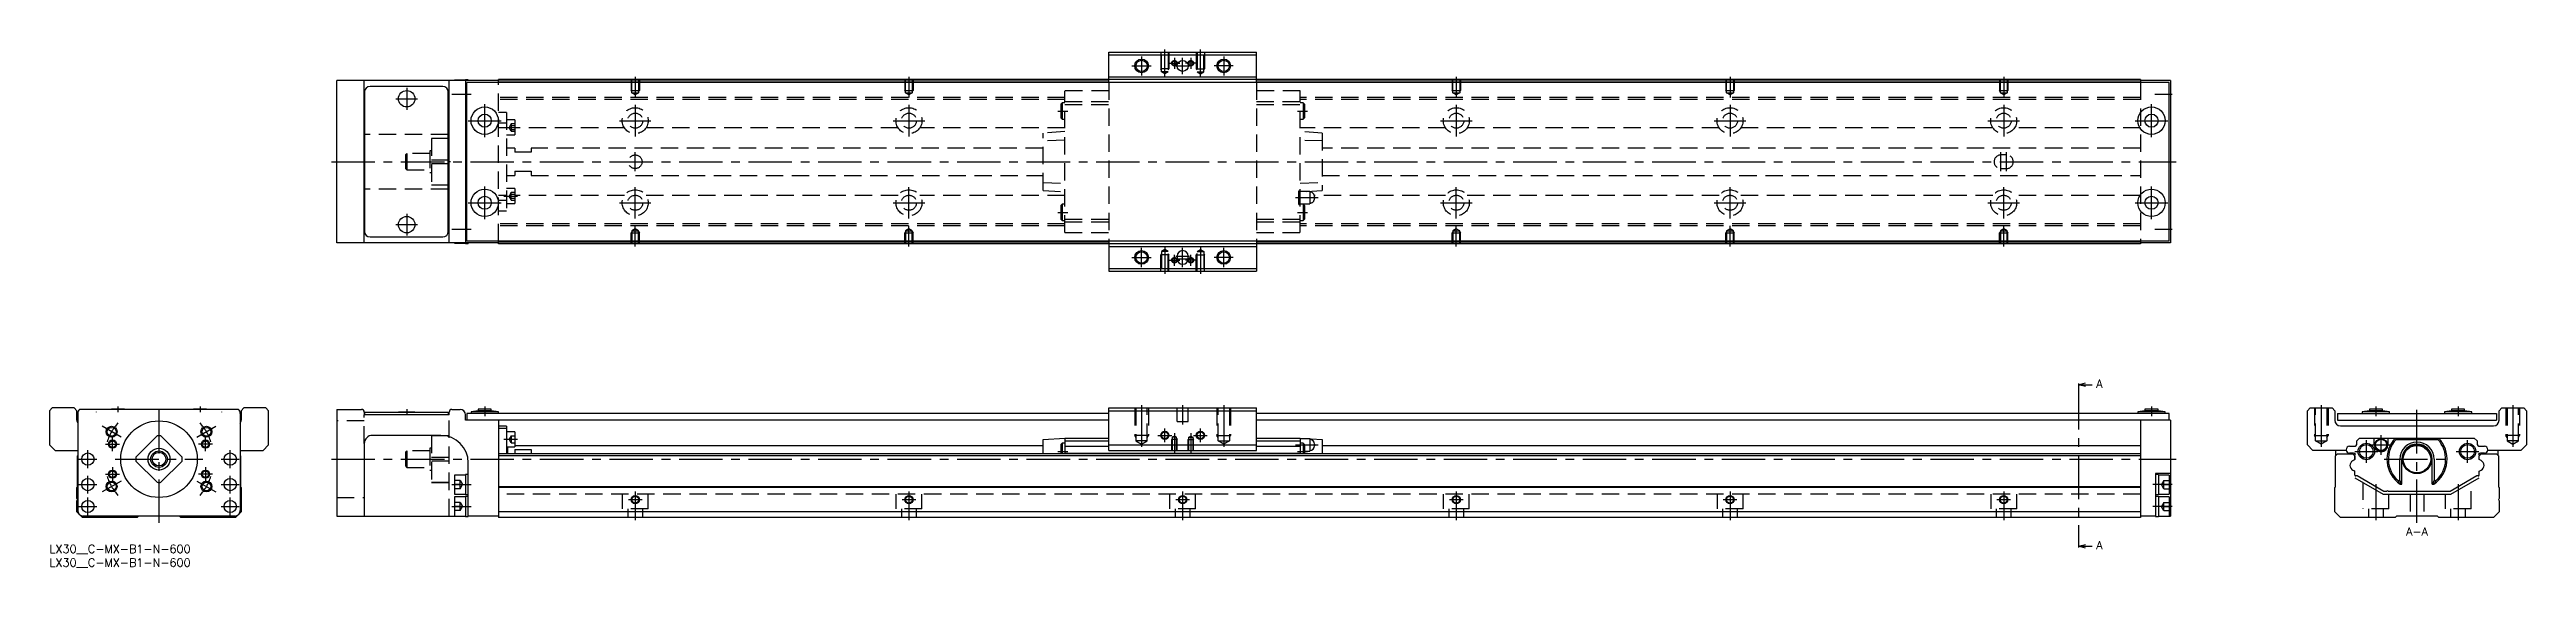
# Model space of a CAD drawing. Extents: x 0 to 905, y -8 to 181.
import ezdxf

# ---------------------------------------------------------------- set-up
doc = ezdxf.new("R2010")
doc.units = 0
doc.header["$LTSCALE"] = 0.5
doc.linetypes.add('CENTER', pattern=[50.8, 31.75, -6.35, 6.35, -6.35])
doc.linetypes.add('DASHED', pattern=[19.05, 12.7, -6.35])
for name, color, linetype in [('MSM_CENTER', 1, 'CENTER'), ('MSM_CONTINUOUS', 7, 'CONTINUOUS'), ('MSM_DASHED', 4, 'DASHED'), ('MSM_NARROW', 5, 'CONTINUOUS'), ('MSM_PART_NUMBER', 7, 'CONTINUOUS')]:
    doc.layers.add(name, color=color, linetype=linetype)
doc.styles.get("Standard").update_dxf_attribs({"font": 'txt.shx', "height": 3, "bigfont": 'bigfont.shx'})

# ---------------------------------------------------------------- blocks, each defined once
blk = doc.blocks.new('*U3')
at = {"layer": 'MSM_PART_NUMBER'}
blk.add_text('LX30__C-MX-B1-N-600', height=3, dxfattribs=at).set_placement((0, -3))
blk = doc.blocks.new('*U4')
at = {"layer": 'MSM_PART_NUMBER'}
blk.add_text('LX30__C-MX-B1-N-600', height=3, dxfattribs=at).set_placement((0, -8))

msp = doc.modelspace()

# ---------------------------------------------------------------- linework, layer by layer
at = {"layer": 'MSM_CENTER'}
for p, q in [((395.5, 175), (402.5, 175)), ((399, 178.5), (399, 171.5)), ((407.5, 171.09), (407.5, 181)), ((409, 176), (413, 176)), ((411, 178), (411, 174)), ((411.5, 175), (416.5, 175)), ((414, 172), (414, 178)), ((419, 176), (415, 176)), ((417, 178), (417, 174)), ((420.5, 171.09), (420.5, 181)), ((432.5, 175), (425.5, 175)), ((429, 178.5), (429, 171.5)), ((126.5, 163), (134.5, 163)), ((130.5, 167), (130.5, 159)), ((147, 164.7), (154, 164.7)), ((214, 171), (214, 163.49)), ((314, 171), (314, 163.49)), ((514, 171), (514, 163.49)), ((614, 171), (614, 163.49)), ((714, 171), (714, 163.49)), ((769.25, 164.7), (775.5, 164.7)), ((153, 155), (165, 155)), ((159, 149), (159, 161)), ((208.25, 155), (219.75, 155)), ((214, 160.75), (214, 149.25)), ((308.25, 155), (319.75, 155)), ((314, 160.75), (314, 149.25)), ((368.43, 158.5), (372.07, 158.5)), ((455.92, 158.5), (459.57, 158.5)), ((508.25, 155), (519.75, 155)), ((514, 160.75), (514, 149.25)), ((608.25, 155), (619.75, 155)), ((614, 160.75), (614, 149.25)), ((708.25, 155), (719.75, 155)), ((714, 160.75), (714, 149.25)), ((762, 155), (774, 155)), ((768, 149), (768, 161)), ((166, 152.55), (171, 152.55)), ((103, 140), (777, 140)), ((214, 136.5), (214, 143.5)), ((713, 136.5), (713, 143.5)), ((715, 136.5), (715, 143.5)), ((159, 119), (159, 131)), ((166, 127.44), (171, 127.44)), ((214, 119.25), (214, 130.75)), ((314, 119.25), (314, 130.75)), ((455.21, 126.9), (463.48, 126.9)), ((514, 119.25), (514, 130.75)), ((614, 119.25), (614, 130.75)), ((714, 119.25), (714, 130.75)), ((768, 119), (768, 131)), ((130.5, 121), (130.5, 113)), ((153, 125), (165, 125)), ((208.25, 125), (219.75, 125)), ((308.25, 125), (319.75, 125)), ((368.43, 121.5), (372.07, 121.5)), ((455.92, 121.5), (459.57, 121.5)), ((508.25, 125), (519.75, 125)), ((608.25, 125), (619.75, 125)), ((708.25, 125), (719.75, 125)), ((762, 125), (774, 125)), ((126.5, 117), (134.5, 117)), ((147, 115.3), (154, 115.3)), ((214, 109), (214, 116.51)), ((314, 109), (314, 116.51)), ((407.5, 108.91), (407.5, 99)), ((420.5, 108.91), (420.5, 99)), ((514, 109), (514, 116.51)), ((614, 109), (614, 116.51)), ((714, 109), (714, 116.51)), ((769.25, 115.3), (775.5, 115.3)), ((395.5, 105), (402.5, 105)), ((399, 101.5), (399, 108.5)), ((409, 104), (413, 104)), ((411, 102), (411, 106)), ((411.5, 105.5), (416.5, 105.5)), ((411.5, 104.5), (416.5, 104.5)), ((414, 101.5), (414, 108.5)), ((419, 104), (415, 104)), ((417, 102), (417, 106)), ((432.5, 105), (425.5, 105)), ((429, 101.5), (429, 108.5)), ((741.37, 58), (741.37, 0)), ((17, 48.6), (17, 48.49)), ((25, 50.6), (25, 48.5)), ((40, 8), (40, 51.5)), ((55, 50.6), (55, 48.5)), ((63, 48.49), (63, 48.6)), ((130.5, 49.6), (130.5, 47.49)), ((159, 50.6), (159, 47)), ((399, 51), (399, 35.81)), ((414, 51), (414, 44)), ((429, 51), (429, 35.81)), ((768, 50.6), (768, 47)), ((830, 51), (830, 35.81)), ((850, 50.6), (850, 47)), ((865, 8), (865, 51.5)), ((880, 50.6), (880, 47)), ((900, 51), (900, 35.81)), ((26.14, 39.3), (19.22, 43.3)), ((20.42, 36.8), (25.57, 36.8)), ((23, 34.22), (23, 39.38)), ((53.86, 39.3), (60.78, 43.3)), ((59.57, 36.8), (54.42, 36.8)), ((57, 34.22), (57, 39.38)), ((166, 38.55), (171, 38.55)), ((405, 40), (410, 40)), ((407.5, 37.5), (407.5, 42.5)), ((411, 40.76), (411, 33.5)), ((417, 40.76), (417, 33.5)), ((418, 40), (423, 40)), ((420.5, 37.5), (420.5, 42.5)), ((455.21, 36.5), (463.48, 36.5)), ((846.5, 29.95), (846.5, 38.25)), ((848.27, 36.5), (855.52, 36.5)), ((851.9, 32.87), (851.9, 40.12)), ((883.5, 29.95), (883.5, 38.25)), ((10.75, 31.3), (17.25, 31.3)), ((14, 28.05), (14, 34.55)), ((23, 28.38), (23, 23.23)), ((24, 31.3), (56, 31.3)), ((57, 28.38), (57, 23.23)), ((62.75, 31.3), (69.25, 31.3)), ((66, 28.05), (66, 34.55)), ((103, 31.3), (777, 31.3)), ((368.43, 34.1), (372.07, 34.1)), ((455.92, 34.1), (459.57, 34.1)), ((842.35, 34.1), (850.65, 34.1)), ((853, 31.3), (877, 31.3)), ((879.35, 34.1), (887.65, 34.1)), ((10.75, 22), (17.25, 22)), ((14, 18.75), (14, 25.25)), ((26.14, 23.3), (19.22, 19.3)), ((20.42, 25.8), (25.57, 25.8)), ((53.86, 23.3), (60.78, 19.3)), ((59.57, 25.8), (54.42, 25.8)), ((62.75, 22), (69.25, 22)), ((66, 18.75), (66, 25.25)), ((147, 22), (154, 22)), ((214, 19.5), (214, 9)), ((314, 19.5), (314, 9)), ((414, 19.5), (414, 9)), ((514, 19.5), (514, 9)), ((614, 19.5), (614, 9)), ((714, 19.5), (714, 9)), ((775.5, 22), (768.5, 22)), ((850, 22.18), (850, 9)), ((880, 22.18), (880, 9)), ((10.75, 14), (17.25, 14)), ((14, 10.75), (14, 17.25)), ((62.75, 14), (69.25, 14)), ((66, 10.75), (66, 17.25)), ((147, 14), (154, 14)), ((211.5, 16.5), (216.5, 16.5)), ((311.5, 16.5), (316.5, 16.5)), ((411.5, 16.5), (416.5, 16.5)), ((511.5, 16.5), (516.5, 16.5)), ((611.5, 16.5), (616.5, 16.5)), ((711.5, 16.5), (716.5, 16.5)), ((775.5, 14), (768.5, 14))]:
    msp.add_line(p, q, dxfattribs=at)
for start, end in [(138.53845, 161.46155), (18.53845, 41.46155), (198.53845, 221.46155), (318.53845, 341.46155)]:
    msp.add_arc((40, 31.3), 20, start, end, dxfattribs=at)
at = {"layer": 'MSM_CONTINUOUS'}
for p, q in [((387, 169), (387, 180)), ((387, 180), (441, 180)), ((387, 179), (441, 179)), ((441, 169), (441, 180)), ((105, 110.3), (105, 169.7)), ((164, 169.7), (105, 169.7)), ((115, 110.3), (115, 169.7)), ((115.1, 165.5), (115.1, 114.5)), ((143.7, 167.5), (117.1, 167.5)), ((145.7, 114.5), (145.7, 165.5)), ((146, 110.3), (146, 169.7)), ((148, 169.75), (148, 169.7)), ((152, 169.75), (148, 169.75)), ((153, 169.9), (152, 169.9)), ((152, 169.9), (152, 110.1)), ((152.5, 111), (152.5, 169)), ((774.5, 169), (152.5, 169)), ((153, 169.9), (153, 169.7)), ((164, 169), (164, 170)), ((764, 170), (164, 170)), ((387, 169.8), (164, 169.8)), ((387, 169.1), (164, 169.1)), ((387, 171), (441, 171)), ((764, 169.8), (441, 169.8)), ((764, 169.1), (441, 169.1)), ((764, 170), (764, 169)), ((775, 169.7), (764, 169.7)), ((774.5, 111), (774.5, 169)), ((775, 169.7), (775, 110.3)), ((115, 158.2), (115.1, 158.2)), ((145.7, 158.2), (146, 158.2)), ((115.1, 150), (115, 150)), ((146, 150), (145.7, 150)), ((146, 148.5), (145.7, 148.5)), ((146, 148.47), (145.7, 148.47)), ((145.7, 140.72), (146, 140.72)), ((146, 139.28), (145.7, 139.28)), ((115.1, 130), (115, 130)), ((146, 131.53), (145.7, 131.53)), ((146, 131.5), (145.7, 131.5)), ((146, 130), (145.7, 130)), ((115.1, 121.8), (115, 121.8)), ((146, 121.8), (145.7, 121.8)), ((164, 110.3), (105, 110.3)), ((117.1, 112.5), (143.7, 112.5)), ((148, 110.3), (148, 110.25)), ((148, 110.25), (152, 110.25)), ((152, 110.1), (153, 110.1)), ((774.5, 111), (152.5, 111)), ((153, 110.3), (153, 110.1)), ((164, 110), (164, 111)), ((387, 110.9), (164, 110.9)), ((387, 110.2), (164, 110.2)), ((764, 110), (164, 110)), ((387, 111), (387, 100)), ((387, 109), (441, 109)), ((441, 111), (441, 100)), ((764, 110.9), (441, 110.9)), ((764, 110.2), (441, 110.2)), ((764, 111), (764, 110)), ((775, 110.3), (764, 110.3)), ((387, 101), (441, 101)), ((387, 100), (441, 100)), ((412, 105.5), (412, 104.5)), ((416, 104.5), (416, 105.5)), ((741.37, 58.5), (743.87, 59.17)), ((741.37, 59), (741.37, 58)), ((743.87, 57.83), (741.37, 58.5)), ((741.37, 58.5), (746.38, 58.5)), ((1, 50), (0, 49)), ((0, 49), (0, 36.5)), ((9, 50), (1, 50)), ((10, 49), (9, 50)), ((10, 45.5), (10, 49)), ((10.3, 48), (10.3, 12.5)), ((69.02, 49.5), (10.98, 49.5)), ((22.6, 49.6), (22.6, 49.5)), ((27.4, 49.6), (22.6, 49.6)), ((27.4, 49.5), (27.4, 49.6)), ((52.6, 49.6), (52.6, 49.5)), ((57.4, 49.6), (52.6, 49.6)), ((57.4, 49.5), (57.4, 49.6)), ((69.7, 48), (69.7, 12.5)), ((71, 50), (70, 49)), ((70, 49), (70, 45.5)), ((79, 50), (71, 50)), ((80, 49), (79, 50)), ((80, 36.5), (80, 49)), ((105, 49.5), (105, 10.5)), ((105, 49.5), (114, 49.5)), ((115, 48.5), (115, 47.5)), ((146, 47.5), (115, 47.5)), ((115.1, 48.5), (115.1, 47.5)), ((115.1, 48.5), (145.7, 48.5)), ((127.5, 48.6), (133.5, 48.6)), ((127.5, 48.6), (127.5, 48.5)), ((133.5, 48.5), (133.5, 48.6)), ((145.7, 48.5), (145.7, 47.5)), ((146, 47.5), (146, 48.5)), ((147, 49.5), (150, 49.5)), ((152, 45.5), (152, 47.5)), ((387, 45.5), (152, 45.5)), ((152.5, 48), (152.5, 45.5)), ((387, 48), (152.5, 48)), ((156.6, 49), (154, 48.6)), ((154, 48.6), (154, 48)), ((164, 48.6), (154, 48.6)), ((156.6, 49.6), (156.6, 49)), ((161.4, 49.6), (156.6, 49.6)), ((161.4, 49), (156.6, 49)), ((161.4, 49), (161.4, 49.6)), ((164, 48.6), (161.4, 49)), ((164, 48), (164, 48.6)), ((164, 45.5), (164, 10)), ((387, 50), (441, 50)), ((387, 34.5), (387, 50)), ((387, 49), (441, 49)), ((441, 34.5), (441, 50)), ((774.5, 48), (441, 48)), ((775, 45.5), (441, 45.5)), ((765.6, 49), (763, 48.6)), ((763, 48.6), (763, 48)), ((773, 48.6), (763, 48.6)), ((764, 45.5), (764, 10)), ((765.6, 49.6), (765.6, 49)), ((770.4, 49.6), (765.6, 49.6)), ((770.4, 49), (765.6, 49)), ((770.4, 49), (770.4, 49.6)), ((773, 48.6), (770.4, 49)), ((773, 48), (773, 48.6)), ((774.5, 45.5), (774.5, 48)), ((775, 45.5), (775, 10.5)), ((825, 49), (826, 50)), ((825, 36.5), (825, 49)), ((826, 50), (834, 50)), ((834, 50), (835, 49)), ((835, 49), (835, 45.5)), ((836, 48), (894, 48)), ((836, 48), (836, 45.5)), ((836, 45.5), (894, 45.5)), ((847.6, 49), (845, 48.6)), ((845, 48.6), (845, 48)), ((855, 48.6), (845, 48.6)), ((852.4, 49.6), (847.6, 49.6)), ((847.6, 49.6), (847.6, 49)), ((852.4, 49), (847.6, 49)), ((852.4, 49), (852.4, 49.6)), ((855, 48.6), (852.4, 49)), ((855, 48), (855, 48.6)), ((877.6, 49), (875, 48.6)), ((885, 48.6), (875, 48.6)), ((875, 48.6), (875, 48)), ((882.4, 49.6), (877.6, 49.6)), ((877.6, 49.6), (877.6, 49)), ((882.4, 49), (877.6, 49)), ((882.4, 49), (882.4, 49.6)), ((885, 48.6), (882.4, 49)), ((885, 48), (885, 48.6)), ((894, 48), (894, 45.5)), ((895, 49), (896, 50)), ((895, 45.5), (895, 49)), ((896, 50), (904, 50)), ((904, 50), (905, 49)), ((905, 49), (905, 36.5)), ((0, 36.5), (2, 34.5)), ((39.28, 39.77), (31.53, 32.02)), ((48.47, 32.02), (40.72, 39.77)), ((78, 34.5), (80, 36.5)), ((115, 37), (115, 10.5)), ((143, 40), (118, 40)), ((167, 43.3), (164, 43.3)), ((167, 42.45), (164, 42.45)), ((167, 43.3), (167, 33.2)), ((170, 41.3), (167, 41.3)), ((170, 41.3), (170, 35.8)), ((170, 36.3), (363, 36.3)), ((363, 38.5), (371, 39)), ((363, 33.2), (363, 38.5)), ((370, 37.1), (369.5, 36.6)), ((369.5, 36.6), (369.5, 33.2)), ((371, 37.1), (370, 37.1)), ((370, 37.1), (370, 33.2)), ((371, 39), (387, 39)), ((371, 39), (371, 33.2)), ((371, 38), (387, 38)), ((387, 36.5), (441, 36.5)), ((441, 39), (457, 39)), ((441, 38), (457, 38)), ((457, 39), (465, 38.5)), ((457, 39), (457, 33.2)), ((460.45, 38.75), (457, 38.75)), ((458, 37.1), (457, 37.1)), ((458.5, 36.6), (458, 37.1)), ((458, 37.1), (458, 33.2)), ((458.5, 36.6), (458.5, 33.2)), ((460.45, 38.75), (460.45, 34.25)), ((462.2, 36.8), (462.2, 36.2)), ((465, 38.5), (465, 33.2)), ((465, 36.3), (764, 36.3)), ((827, 34.5), (825, 36.5)), ((837, 43.5), (893, 43.5)), ((843.05, 38), (844.05, 39)), ((843.05, 37), (843.05, 38)), ((844.05, 39), (885.95, 39)), ((849.4, 36.5), (849.4, 39)), ((854.4, 39), (854.4, 36.5)), ((857.14, 39), (857.4, 38.5)), ((857.4, 38.5), (872.6, 38.5)), ((872.6, 38.5), (872.86, 39)), ((885.95, 39), (886.95, 38)), ((886.95, 38), (886.95, 37)), ((905, 36.5), (903, 34.5)), ((2, 34.5), (10.3, 34.5)), ((10.2, 32.5), (10.3, 32.6)), ((10.2, 21.2), (10.2, 32.5)), ((31.53, 30.58), (39.28, 22.83)), ((40.72, 22.83), (48.47, 30.58)), ((69.7, 34.5), (78, 34.5)), ((69.7, 32.6), (69.8, 32.5)), ((69.8, 32.5), (69.8, 21.2)), ((153, 10.35), (153, 30)), ((764, 33.2), (164, 33.2)), ((764, 32.5), (164, 32.5)), ((167, 35.8), (170, 35.8)), ((167.5, 33.2), (167.5, 35.8)), ((170, 34.87), (176, 34.87)), ((170, 34.87), (170, 33.2)), ((176, 34.87), (176, 33.2)), ((371, 36), (387, 36)), ((371, 33.5), (457, 33.5)), ((387, 34.5), (441, 34.5)), ((441, 36), (457, 36)), ((458.5, 34.25), (460.45, 34.25)), ((839.13, 34.5), (827, 34.5)), ((835.2, 32.5), (835.9, 33.2)), ((835.2, 21.2), (835.2, 32.5)), ((835.3, 32.6), (835.3, 34.5)), ((835.9, 33.2), (841.55, 33.2)), ((840.35, 36), (842.05, 36)), ((841.75, 33.5), (840.35, 33.5)), ((842.25, 31.15), (841.5, 30.72)), ((842.25, 26.85), (841.5, 27.28)), ((841.55, 33.2), (842.25, 32.5)), ((841.55, 33.2), (842.25, 32.5)), ((841.6, 30.78), (842.25, 31.15)), ((841.6, 27.22), (842.25, 26.85)), ((842.2, 32.55), (842.2, 32.7)), ((842.25, 32.5), (842.2, 32.55)), ((842.25, 31.15), (842.25, 32.5)), ((842.25, 32.5), (842.25, 31.15)), ((858.74, 23.45), (858.74, 31.3)), ((859.5, 22.2), (859.5, 31.3)), ((870.5, 22.2), (870.5, 31.3)), ((871.26, 31.3), (871.26, 23.45)), ((887.75, 32.5), (888.45, 33.2)), ((887.75, 32.5), (888.45, 33.2)), ((887.75, 31.15), (887.75, 32.5)), ((888.4, 30.78), (887.75, 31.15)), ((887.75, 26.85), (888.5, 27.28)), ((887.8, 32.7), (887.8, 32.55)), ((887.95, 36), (889.65, 36)), ((889.65, 33.5), (888.25, 33.5)), ((888.4, 30.78), (888.49, 30.73)), ((888.45, 33.2), (894.1, 33.2)), ((903, 34.5), (890.87, 34.5)), ((894.1, 33.2), (894.8, 32.5)), ((894.7, 32.6), (894.7, 34.5)), ((894.8, 32.5), (894.8, 21.2)), ((10, 21), (10.2, 21.2)), ((10, 16.9), (10, 21)), ((69.8, 21.2), (70, 21)), ((70, 21), (70, 12)), ((152, 25.5), (148, 25.5)), ((148, 25.5), (148, 18.5)), ((148, 18.5), (152, 18.5)), ((153, 25.65), (152, 25.65)), ((152, 25.65), (152, 18.35)), ((152, 18.35), (153, 18.35)), ((764, 21.2), (164, 21.2)), ((764, 21), (164, 21)), ((775, 26), (769.5, 26)), ((769.5, 26), (769.5, 10.35)), ((770.5, 25.65), (769.5, 25.65)), ((769.5, 18.35), (770.5, 18.35)), ((770.5, 25.65), (770.5, 18.35)), ((774.5, 25.5), (770.5, 25.5)), ((770.5, 18.5), (774.5, 18.5)), ((774.5, 25.5), (774.5, 18.5)), ((835, 21), (835.2, 21.2)), ((835, 12), (835, 21)), ((842.25, 25.45), (842.25, 26.85)), ((842.25, 24.5), (852.64, 18.5)), ((843.1, 25.16), (842.7, 25.16)), ((852.91, 19.5), (843.1, 25.16)), ((852.64, 18.5), (877.36, 18.5)), ((853.85, 19.5), (852.91, 19.5)), ((877.09, 19.5), (854.65, 19.5)), ((858.07, 23.45), (858.74, 23.45)), ((859.5, 22.2), (858.74, 23.45)), ((858.82, 22.2), (859.5, 22.2)), ((871.26, 23.45), (870.5, 22.2)), ((870.5, 22.2), (871.18, 22.2)), ((871.26, 23.45), (871.93, 23.45)), ((886.9, 25.16), (877.09, 19.5)), ((877.36, 18.5), (887.75, 24.5)), ((887.3, 25.16), (886.9, 25.16)), ((887.75, 25.45), (887.75, 26.85)), ((894.8, 21.2), (895, 21)), ((895, 21), (895, 16.9)), ((10, 12), (10, 16.1)), ((10.7, 11.3), (10, 12)), ((12, 10), (11.1, 10.9)), ((32, 10), (12, 10)), ((67.7, 10.5), (12.3, 10.5)), ((32.5, 10.5), (32, 10)), ((48, 10), (47.5, 10.5)), ((68, 10), (48, 10)), ((68.9, 10.9), (68, 10)), ((70, 12), (69.3, 11.3)), ((105, 10.5), (152, 10.5)), ((152, 17.5), (148, 17.5)), ((148, 17.5), (148, 10.5)), ((153, 17.65), (152, 17.65)), ((152, 17.65), (152, 10.35)), ((152, 10.35), (153, 10.35)), ((164, 10.5), (153, 10.5)), ((764, 12), (164, 12)), ((764, 10), (164, 10)), ((769.5, 10.5), (764, 10.5)), ((770.5, 17.65), (769.5, 17.65)), ((769.5, 10.35), (770.5, 10.35)), ((770.5, 17.65), (770.5, 10.35)), ((774.5, 17.5), (770.5, 17.5)), ((770.5, 10.5), (775, 10.5)), ((774.5, 17.5), (774.5, 10.5)), ((837, 10), (835, 12)), ((857, 10), (837, 10)), ((857.5, 10.5), (857, 10)), ((872.5, 10.5), (857.5, 10.5)), ((873, 10), (872.5, 10.5)), ((893, 10), (873, 10)), ((895, 12), (893, 10)), ((895, 16.1), (895, 12)), ((741.37, -0.5), (743.87, 0.17)), ((741.37, 0), (741.37, -1)), ((743.87, -1.17), (741.37, -0.5)), ((741.37, -0.5), (746.38, -0.5))]:
    msp.add_line(p, q, dxfattribs=at)
for centre, radius in [((399, 175), 2.07), ((414, 175), 2), ((429, 175), 2.07), ((130.5, 163), 3), ((159, 155), 5), ((159, 155), 2.4), ((768, 155), 5), ((768, 155), 2.4), ((159, 125), 5), ((159, 125), 2.4), ((768, 125), 5), ((768, 125), 2.4), ((130.5, 117), 3), ((399, 105), 2.07), ((429, 105), 2.07), ((40, 31.3), 14), ((22.68, 41.3), 1.62), ((23, 36.8), 1.23), ((57.32, 41.3), 1.62), ((57, 36.8), 1.23), ((407.5, 40), 1.23), ((420.5, 40), 1.23), ((846.5, 34.1), 3), ((846.5, 34.1), 2.5), ((851.9, 36.5), 2.25), ((851.9, 36.5), 2.05), ((865, 31.3), 5.3), ((865, 31.3), 5), ((883.5, 34.1), 3), ((883.5, 34.1), 2.5), ((14, 31.3), 2.25), ((40, 31.3), 4), ((40, 31.3), 3), ((40, 31.3), 2.5), ((66, 31.3), 2.25), ((14, 22), 2.25), ((22.68, 21.3), 1.62), ((23, 25.8), 1.23), ((57.32, 21.3), 1.62), ((57, 25.8), 1.23), ((66, 22), 2.25), ((14, 14), 2.25), ((66, 14), 2.25), ((214, 16.5), 1.23), ((314, 16.5), 1.23), ((414, 16.5), 1.23), ((514, 16.5), 1.23), ((614, 16.5), 1.23), ((714, 16.5), 1.23)]:
    msp.add_circle(centre, radius, dxfattribs=at)
for centre, radius, start, end in [((117.1, 165.5), 2, 90, 180), ((143.7, 165.5), 2, 0, 90), ((117.1, 114.5), 2, 180, 270), ((143.7, 114.5), 2, 270, 0), ((414, 105.5), 2, 0, 180), ((414, 104.5), 2, 180, 0), ((12, 45.5), 2, 180, 211.78833), ((12.3, 48), 2, 131.40962, 180), ((67.7, 48), 2, 0, 48.59038), ((68, 45.5), 2, 328.21167, 0), ((114, 48.5), 1, 0, 90), ((147, 48.5), 1, 90, 180), ((150, 47.5), 2, 0, 90), ((837, 45.5), 2, 180, 270), ((893, 45.5), 2, 270, 0), ((40, 31.3), 8.5, 85.11917, 94.88083), ((118, 37), 3, 90, 180), ((143, 30), 10, 0, 90), ((460.45, 36.8), 1.75, 0, 90), ((460.45, 36.2), 1.75, 270, 0), ((842.05, 37), 1, 270, 0), ((851.9, 36.5), 2.5, 180, 0), ((865, 31.3), 11, 135.573, 235.81959), ((865, 31.3), 10.47, 136.57129, 228.55525), ((865, 31.3), 6.26, 0, 180), ((865, 31.3), 5.5, 0, 180), ((865, 31.3), 11, 304.18041, 44.427), ((865, 31.3), 10.47, 311.44475, 43.42871), ((887.95, 37), 1, 180, 270), ((40, 31.3), 8.5, 175.11917, 184.88083), ((40, 31.3), 8.5, 355.11917, 4.88083), ((840.35, 34.75), 1.25, 90, 270), ((842.65, 28.85), 2.2, 121.45533, 176.01903), ((842.65, 29.15), 2.2, 183.98097, 241.45517), ((842.65, 28.85), 2.2, 121.38869, 134.53306), ((841.75, 32.5), 1, 41.23398, 90), ((842.7, 32.7), 0.5, 113.32535, 180), ((888.25, 32.5), 1, 90, 138.76602), ((887.3, 32.7), 0.5, 0, 66.67465), ((887.35, 28.85), 2.2, 3.98097, 61.45517), ((887.35, 29.15), 2.2, 301.45533, 356.01903), ((889.65, 34.75), 1.25, 270, 90), ((40, 31.3), 8.5, 265.11917, 274.88083), ((842.7, 25.66), 0.5, 205.84193, 270), ((854.25, 19.2), 0.5, 36.8699, 143.1301), ((866, 27.35), 8.83, 206.14749, 215.62533), ((864, 27.35), 8.84, 324.37545, 333.85173), ((887.3, 25.66), 0.5, 270, 334.15807), ((9.7, 16.5), 0.5, 306.8699, 53.1301), ((12.3, 12.5), 2, 180, 270), ((15.3, 14), 3.65, 253.51703, 286.48297), ((64.7, 14), 3.65, 253.51703, 286.48297), ((67.7, 12.5), 2, 270, 0), ((895.3, 16.5), 0.5, 126.8699, 233.1301)]:
    msp.add_arc(centre, radius, start, end, dxfattribs=at)
at = {"layer": 'MSM_DASHED'}
for p, q in [((406, 180), (406, 174)), ((409, 174), (406, 174)), ((406.27, 173.53), (406, 174)), ((406.27, 172.8), (406.27, 180)), ((408.73, 172.8), (406.27, 172.8)), ((407.5, 172.09), (406.27, 172.8)), ((408.73, 172.8), (407.5, 172.09)), ((408.73, 180), (408.73, 172.8)), ((408.73, 173.53), (409, 174)), ((409, 180), (409, 174)), ((419, 180), (419, 174)), ((419, 174), (422, 174)), ((419.27, 173.53), (419, 174)), ((419.27, 180), (419.27, 172.8)), ((419.27, 172.8), (421.73, 172.8)), ((419.27, 172.8), (420.5, 172.09)), ((420.5, 172.09), (421.73, 172.8)), ((421.73, 172.8), (421.73, 180)), ((421.73, 173.53), (422, 174)), ((422, 180), (422, 174)), ((164, 111), (164, 169)), ((371, 163.45), (164, 163.45)), ((212.5, 170), (212.5, 166)), ((212.77, 165.53), (212.5, 166)), ((212.5, 166), (215.5, 166)), ((212.77, 165.2), (212.77, 170)), ((212.77, 165.2), (215.23, 165.2)), ((214, 164.49), (212.77, 165.2)), ((215.23, 165.2), (214, 164.49)), ((215.23, 170), (215.23, 165.2)), ((215.23, 165.53), (215.5, 166)), ((215.5, 170), (215.5, 166)), ((312.5, 170), (312.5, 166)), ((312.77, 165.53), (312.5, 166)), ((312.5, 166), (315.5, 166)), ((312.77, 165.2), (312.77, 170)), ((312.77, 165.2), (315.23, 165.2)), ((314, 164.49), (312.77, 165.2)), ((315.23, 165.2), (314, 164.49)), ((315.23, 170), (315.23, 165.2)), ((315.23, 165.53), (315.5, 166)), ((315.5, 170), (315.5, 166)), ((387, 165.9), (371, 165.9)), ((371, 114.1), (371, 165.9)), ((387, 169), (387, 111)), ((441, 169), (441, 111)), ((457, 165.9), (441, 165.9)), ((457, 114.1), (457, 165.9)), ((764, 163.45), (457, 163.45)), ((512.5, 170), (512.5, 166)), ((512.77, 165.53), (512.5, 166)), ((512.5, 166), (515.5, 166)), ((512.77, 165.2), (512.77, 170)), ((512.77, 165.2), (515.23, 165.2)), ((514, 164.49), (512.77, 165.2)), ((515.23, 165.2), (514, 164.49)), ((515.23, 170), (515.23, 165.2)), ((515.23, 165.53), (515.5, 166)), ((515.5, 170), (515.5, 166)), ((612.5, 170), (612.5, 166)), ((612.77, 165.53), (612.5, 166)), ((612.5, 166), (615.5, 166)), ((612.77, 165.2), (612.77, 170)), ((612.77, 165.2), (615.23, 165.2)), ((614, 164.49), (612.77, 165.2)), ((615.23, 165.2), (614, 164.49)), ((615.23, 170), (615.23, 165.2)), ((615.23, 165.53), (615.5, 166)), ((615.5, 170), (615.5, 166)), ((712.5, 170), (712.5, 166)), ((712.77, 165.53), (712.5, 166)), ((712.5, 166), (715.5, 166)), ((712.77, 165.2), (712.77, 170)), ((712.77, 165.2), (715.23, 165.2)), ((714, 164.49), (712.77, 165.2)), ((715.23, 165.2), (714, 164.49)), ((715.23, 170), (715.23, 165.2)), ((715.23, 165.53), (715.5, 166)), ((715.5, 170), (715.5, 166)), ((764, 169), (764, 111)), ((371, 162.75), (164, 162.75)), ((167, 158), (164, 158)), ((167, 154.13), (164, 154.13)), ((167, 158), (167, 122)), ((170, 155.3), (167, 155.3)), ((168.7, 154), (170, 154)), ((168.7, 154), (168.7, 151.11)), ((170, 155.3), (170, 149.8)), ((370, 161.5), (369.5, 161)), ((369.5, 161), (369.5, 156)), ((369.5, 156), (370, 155.5)), ((370, 161.5), (370, 155.5)), ((371, 161.5), (370, 161.5)), ((370, 155.5), (371, 155.5)), ((371, 161.95), (387, 161.95)), ((371, 160.95), (387, 160.95)), ((441, 161.95), (457, 161.95)), ((441, 160.95), (457, 160.95)), ((764, 162.75), (457, 162.75)), ((458, 161.5), (457, 161.5)), ((457, 155.5), (458, 155.5)), ((458.5, 161), (458, 161.5)), ((458, 161.5), (458, 155.5)), ((458, 155.5), (458.5, 156)), ((458.5, 161), (458.5, 156)), ((145.7, 150), (115.1, 150)), ((139.5, 148.5), (139.5, 131.5)), ((145.7, 148.5), (139.5, 148.5)), ((145.7, 148.47), (139.5, 148.47)), ((167, 152.38), (164, 152.38)), ((167, 149.8), (170, 149.8)), ((170, 145), (167, 145)), ((168.7, 153.8), (167.98, 152.55)), ((168.7, 151.3), (167.98, 152.55)), ((168.7, 153.28), (170, 153.28)), ((168.7, 151.83), (170, 151.83)), ((168.7, 151.11), (170, 151.11)), ((210.05, 152.36), (170, 152.36)), ((170, 145), (170, 143.5)), ((176, 145), (176, 143.5)), ((363, 145), (176, 145)), ((310.05, 152.36), (217.95, 152.36)), ((371, 152.36), (317.95, 152.36)), ((371, 151), (363, 150.47)), ((363, 129.53), (363, 150.47)), ((371, 147.86), (363, 147.6)), ((510.05, 152.36), (457, 152.36)), ((465, 150.47), (457, 151)), ((465, 147.6), (457, 147.86)), ((465, 150.47), (465, 129.53)), ((764, 145), (465, 145)), ((610.05, 152.36), (517.95, 152.36)), ((710.05, 152.36), (617.95, 152.36)), ((764, 152.36), (717.95, 152.36)), ((130.5, 143), (130, 142.5)), ((130, 142.5), (130, 137.5)), ((130, 137.5), (130.5, 137)), ((130.5, 143), (130.5, 137)), ((139, 143), (130.5, 143)), ((130.5, 137), (139, 137)), ((139, 144), (139, 136)), ((139.5, 144), (139, 144)), ((139, 136), (139.5, 136)), ((139.5, 140.72), (145.7, 140.72)), ((145.7, 139.28), (139.5, 139.28)), ((146.5, 140), (146, 140)), ((176, 143.5), (170, 143.5)), ((170, 136.5), (176, 136.5)), ((170, 136.5), (170, 135)), ((176, 136.5), (176, 135)), ((715, 142.5), (713, 142.5)), ((713, 137.5), (715, 137.5)), ((145.7, 130), (115.1, 130)), ((139.5, 131.53), (145.7, 131.53)), ((139.5, 131.5), (145.7, 131.5)), ((167, 127.62), (164, 127.62)), ((167, 135), (170, 135)), ((170, 130.19), (167, 130.19)), ((168.7, 128.69), (167.98, 127.44)), ((168.7, 126.19), (167.98, 127.44)), ((168.7, 128.89), (170, 128.89)), ((168.7, 126), (168.7, 128.89)), ((168.7, 128.17), (170, 128.17)), ((168.7, 126.72), (170, 126.72)), ((170, 130.19), (170, 124.69)), ((210.05, 127.64), (170, 127.64)), ((176, 135), (363, 135)), ((310.05, 127.64), (217.95, 127.64)), ((371, 127.64), (317.95, 127.64)), ((363, 132.4), (371, 132.14)), ((363, 129.53), (371, 129)), ((456.5, 129.4), (457, 129.4)), ((456.5, 124.4), (456.5, 129.4)), ((457, 128.4), (456.5, 128.4)), ((457, 132.14), (465, 132.4)), ((460.45, 129.15), (457, 129.15)), ((459.26, 129.15), (465, 129.53)), ((460.45, 129.15), (460.45, 124.65)), ((510.05, 127.64), (462.14, 127.64)), ((462.2, 127.2), (462.2, 126.6)), ((465, 135), (764, 135)), ((610.05, 127.64), (517.95, 127.64)), ((710.05, 127.64), (617.95, 127.64)), ((764, 127.64), (717.95, 127.64)), ((167, 125.87), (164, 125.87)), ((164, 122), (167, 122)), ((167, 124.69), (170, 124.69)), ((168.7, 126), (170, 126)), ((370, 124.5), (369.5, 124)), ((369.5, 124), (369.5, 119)), ((369.5, 119), (370, 118.5)), ((370, 124.5), (370, 118.5)), ((371, 124.5), (370, 124.5)), ((370, 118.5), (371, 118.5)), ((371, 119.05), (387, 119.05)), ((371, 118.05), (387, 118.05)), ((441, 119.05), (457, 119.05)), ((441, 118.05), (457, 118.05)), ((456.5, 125.4), (457, 125.4)), ((456.5, 124.4), (457, 124.4)), ((457, 124.65), (460.45, 124.65)), ((458, 124.5), (457, 124.5)), ((457, 118.5), (458, 118.5)), ((458.5, 124), (458, 124.5)), ((458, 124.5), (458, 118.5)), ((458, 118.5), (458.5, 119)), ((458.5, 124), (458.5, 119)), ((371, 117.25), (164, 117.25)), ((371, 116.55), (164, 116.55)), ((212.77, 114.47), (212.5, 114)), ((212.5, 110), (212.5, 114)), ((212.5, 114), (215.5, 114)), ((214, 115.51), (212.77, 114.8)), ((212.77, 114.8), (212.77, 110)), ((212.77, 114.8), (215.23, 114.8)), ((215.23, 114.8), (214, 115.51)), ((215.23, 110), (215.23, 114.8)), ((215.23, 114.47), (215.5, 114)), ((215.5, 110), (215.5, 114)), ((312.77, 114.47), (312.5, 114)), ((312.5, 110), (312.5, 114)), ((312.5, 114), (315.5, 114)), ((314, 115.51), (312.77, 114.8)), ((312.77, 114.8), (312.77, 110)), ((312.77, 114.8), (315.23, 114.8)), ((315.23, 114.8), (314, 115.51)), ((315.23, 110), (315.23, 114.8)), ((315.23, 114.47), (315.5, 114)), ((315.5, 110), (315.5, 114)), ((371, 114.1), (387, 114.1)), ((441, 114.1), (457, 114.1)), ((764, 117.25), (457, 117.25)), ((764, 116.55), (457, 116.55)), ((512.77, 114.47), (512.5, 114)), ((512.5, 110), (512.5, 114)), ((512.5, 114), (515.5, 114)), ((514, 115.51), (512.77, 114.8)), ((512.77, 114.8), (512.77, 110)), ((512.77, 114.8), (515.23, 114.8)), ((515.23, 114.8), (514, 115.51)), ((515.23, 110), (515.23, 114.8)), ((515.23, 114.47), (515.5, 114)), ((515.5, 110), (515.5, 114)), ((612.77, 114.47), (612.5, 114)), ((612.5, 110), (612.5, 114)), ((612.5, 114), (615.5, 114)), ((614, 115.51), (612.77, 114.8)), ((612.77, 114.8), (612.77, 110)), ((612.77, 114.8), (615.23, 114.8)), ((615.23, 114.8), (614, 115.51)), ((615.23, 110), (615.23, 114.8)), ((615.23, 114.47), (615.5, 114)), ((615.5, 110), (615.5, 114)), ((712.77, 114.47), (712.5, 114)), ((712.5, 110), (712.5, 114)), ((712.5, 114), (715.5, 114)), ((714, 115.51), (712.77, 114.8)), ((712.77, 114.8), (712.77, 110)), ((712.77, 114.8), (715.23, 114.8)), ((715.23, 114.8), (714, 115.51)), ((715.23, 110), (715.23, 114.8)), ((715.23, 114.47), (715.5, 114)), ((715.5, 110), (715.5, 114)), ((406.27, 106.47), (406, 106)), ((409, 106), (406, 106)), ((406, 100), (406, 106)), ((407.5, 107.91), (406.27, 107.2)), ((406.27, 107.2), (406.27, 100)), ((408.73, 107.2), (406.27, 107.2)), ((408.73, 107.2), (407.5, 107.91)), ((408.73, 100), (408.73, 107.2)), ((408.73, 106.47), (409, 106)), ((409, 100), (409, 106)), ((419.27, 106.47), (419, 106)), ((419, 100), (419, 106)), ((419, 106), (422, 106)), ((419.27, 107.2), (420.5, 107.91)), ((419.27, 100), (419.27, 107.2)), ((419.27, 107.2), (421.73, 107.2)), ((420.5, 107.91), (421.73, 107.2)), ((421.73, 107.2), (421.73, 100)), ((421.73, 106.47), (422, 106)), ((422, 100), (422, 106)), ((115, 45.3), (105, 45.3)), ((115, 37), (115, 47.5)), ((146, 10.5), (146, 47.5)), ((396.5, 50), (396.5, 40)), ((396.93, 50), (396.93, 38)), ((401.07, 38), (401.07, 50)), ((401.5, 50), (401.5, 40)), ((412, 45), (412, 50)), ((416, 45), (416, 50)), ((426.5, 50), (426.5, 40)), ((426.93, 38), (426.93, 50)), ((431.07, 50), (431.07, 38)), ((431.5, 50), (431.5, 40)), ((827.5, 50), (827.5, 40)), ((827.93, 38), (827.93, 50)), ((832.07, 50), (832.07, 38)), ((832.5, 50), (832.5, 40)), ((897.5, 50), (897.5, 40)), ((897.93, 50), (897.93, 38)), ((902.07, 38), (902.07, 50)), ((902.5, 50), (902.5, 40)), ((139.5, 39.8), (139.5, 22.8)), ((146, 39.8), (139.5, 39.8)), ((146, 39.77), (139.5, 39.77)), ((168.7, 39.8), (167.98, 38.55)), ((168.7, 37.3), (167.98, 38.55)), ((168.7, 39.8), (170, 39.8)), ((168.7, 39.8), (168.7, 37.3)), ((168.7, 38.55), (170, 38.55)), ((168.7, 37.3), (170, 37.3)), ((401.5, 40), (396.5, 40)), ((396.93, 39.25), (396.5, 40)), ((401.07, 38), (396.93, 38)), ((396.93, 38), (399, 36.81)), ((399, 36.81), (401.07, 38)), ((401.07, 39.25), (401.5, 40)), ((410.22, 38.87), (410, 38.5)), ((412, 38.5), (410, 38.5)), ((410, 34.5), (410, 38.5)), ((411, 39.76), (410.22, 39.31)), ((411.78, 39.31), (410.22, 39.31)), ((410.22, 39.31), (410.22, 34.5)), ((411.78, 39.31), (411, 39.76)), ((411.78, 34.5), (411.78, 39.31)), ((411.78, 38.87), (412, 38.5)), ((412, 45), (416, 45)), ((412, 34.5), (412, 38.5)), ((416.22, 38.87), (416, 38.5)), ((416, 34.5), (416, 38.5)), ((416, 38.5), (418, 38.5)), ((416.22, 39.31), (417, 39.76)), ((416.22, 39.31), (417.78, 39.31)), ((416.22, 34.5), (416.22, 39.31)), ((417, 39.76), (417.78, 39.31)), ((417.78, 39.31), (417.78, 34.5)), ((417.78, 38.87), (418, 38.5)), ((418, 34.5), (418, 38.5)), ((426.5, 40), (431.5, 40)), ((426.93, 39.25), (426.5, 40)), ((426.93, 38), (431.07, 38)), ((429, 36.81), (426.93, 38)), ((431.07, 38), (429, 36.81)), ((431.07, 39.25), (431.5, 40)), ((827.5, 40), (832.5, 40)), ((827.93, 39.25), (827.5, 40)), ((830, 36.81), (827.93, 38)), ((827.93, 38), (832.07, 38)), ((832.07, 38), (830, 36.81)), ((832.07, 39.25), (832.5, 40)), ((902.5, 40), (897.5, 40)), ((897.93, 39.25), (897.5, 40)), ((897.93, 38), (900, 36.81)), ((902.07, 38), (897.93, 38)), ((900, 36.81), (902.07, 38)), ((902.07, 39.25), (902.5, 40)), ((130.5, 34.3), (130, 33.8)), ((130, 33.8), (130, 28.8)), ((130, 28.8), (130.5, 28.3)), ((130.5, 34.3), (130.5, 28.3)), ((139, 34.3), (130.5, 34.3)), ((130.5, 28.3), (139, 28.3)), ((139, 35.3), (139, 27.3)), ((139.5, 35.3), (139, 35.3)), ((139, 27.3), (139.5, 27.3)), ((139.5, 32.02), (146, 32.02)), ((146, 30.58), (139.5, 30.58)), ((139.5, 22.83), (146, 22.83)), ((139.5, 22.8), (146, 22.8)), ((150, 23.5), (148, 23.5)), ((150, 22), (148, 22)), ((150, 20.5), (148, 20.5)), ((150, 20.5), (150, 23.5)), ((150, 23.5), (150.87, 22)), ((150, 20.5), (150.87, 22)), ((764, 18.5), (164, 18.5)), ((209.25, 18.5), (209.25, 13.2)), ((218.75, 13.2), (218.75, 18.5)), ((309.25, 18.5), (309.25, 13.2)), ((318.75, 13.2), (318.75, 18.5)), ((409.25, 18.5), (409.25, 13.2)), ((418.75, 13.2), (418.75, 18.5)), ((509.25, 18.5), (509.25, 13.2)), ((518.75, 13.2), (518.75, 18.5)), ((609.25, 18.5), (609.25, 13.2)), ((618.75, 13.2), (618.75, 18.5)), ((709.25, 18.5), (709.25, 13.2)), ((718.75, 13.2), (718.75, 18.5)), ((772.5, 23.5), (771.63, 22)), ((772.5, 20.5), (771.63, 22)), ((772.5, 20.5), (772.5, 23.5)), ((772.5, 23.5), (774.5, 23.5)), ((772.5, 22), (774.5, 22)), ((772.5, 20.5), (774.5, 20.5)), ((845.25, 22.77), (845.25, 13.2)), ((854.75, 13.2), (854.75, 18.5)), ((862.5, 18.5), (862.5, 10.5)), ((867.5, 18.5), (867.5, 10.5)), ((875.25, 18.5), (875.25, 13.2)), ((884.75, 13.2), (884.75, 22.77)), ((105, 17.3), (115, 17.3)), ((150, 15.5), (148, 15.5)), ((150, 14), (148, 14)), ((150, 12.5), (148, 12.5)), ((150, 12.5), (150, 15.5)), ((150, 15.5), (150.87, 14)), ((150, 12.5), (150.87, 14)), ((218.75, 13.2), (209.25, 13.2)), ((211.25, 13.2), (211.25, 10)), ((216.75, 10), (216.75, 13.2)), ((318.75, 13.2), (309.25, 13.2)), ((311.25, 13.2), (311.25, 10)), ((316.75, 10), (316.75, 13.2)), ((418.75, 13.2), (409.25, 13.2)), ((411.25, 13.2), (411.25, 10)), ((416.75, 10), (416.75, 13.2)), ((518.75, 13.2), (509.25, 13.2)), ((511.25, 13.2), (511.25, 10)), ((516.75, 10), (516.75, 13.2)), ((618.75, 13.2), (609.25, 13.2)), ((611.25, 13.2), (611.25, 10)), ((616.75, 10), (616.75, 13.2)), ((718.75, 13.2), (709.25, 13.2)), ((711.25, 13.2), (711.25, 10)), ((716.75, 10), (716.75, 13.2)), ((772.5, 15.5), (771.63, 14)), ((772.5, 12.5), (771.63, 14)), ((772.5, 12.5), (772.5, 15.5)), ((772.5, 15.5), (774.5, 15.5)), ((772.5, 14), (774.5, 14)), ((772.5, 12.5), (774.5, 12.5)), ((854.75, 13.2), (845.25, 13.2)), ((847.25, 13.2), (847.25, 10)), ((852.75, 10), (852.75, 13.2)), ((884.75, 13.2), (875.25, 13.2)), ((877.25, 13.2), (877.25, 10)), ((882.75, 10), (882.75, 13.2))]:
    msp.add_line(p, q, dxfattribs=at)
for centre, radius in [((411, 176), 1), ((411, 176), 0.784), ((417, 176), 1), ((417, 176), 0.784), ((214, 155), 4.75), ((214, 155), 2.75), ((314, 155), 4.75), ((314, 155), 2.75), ((514, 155), 4.75), ((514, 155), 2.75), ((614, 155), 4.75), ((614, 155), 2.75), ((714, 155), 4.75), ((714, 155), 2.75), ((214, 140), 2.5), ((214, 125), 4.75), ((214, 125), 2.75), ((314, 125), 4.75), ((314, 125), 2.75), ((514, 125), 4.75), ((514, 125), 2.75), ((614, 125), 4.75), ((614, 125), 2.75), ((714, 125), 4.75), ((714, 125), 2.75), ((411, 104), 1), ((411, 104), 0.784), ((417, 104), 1), ((417, 104), 0.784)]:
    msp.add_circle(centre, radius, dxfattribs=at)
for centre, radius, start, end in [((713, 140), 2.5, 90, 270), ((715, 140), 2.5, 270, 90), ((460.45, 127.2), 1.75, 0, 90), ((460.45, 126.6), 1.75, 270, 0)]:
    msp.add_arc(centre, radius, start, end, dxfattribs=at)
at = {"layer": 'MSM_NARROW'}
for centre, radius in [((399, 175), 2.5), ((429, 175), 2.5), ((399, 105), 2.5), ((429, 105), 2.5), ((22.68, 41.3), 2), ((23, 36.8), 1.5), ((57.32, 41.3), 2), ((57, 36.8), 1.5), ((407.5, 40), 1.5), ((420.5, 40), 1.5), ((23, 25.8), 1.5), ((57, 25.8), 1.5), ((22.68, 21.3), 2), ((57.32, 21.3), 2), ((214, 16.5), 1.5), ((314, 16.5), 1.5), ((414, 16.5), 1.5), ((514, 16.5), 1.5), ((614, 16.5), 1.5), ((714, 16.5), 1.5)]:
    msp.add_circle(centre, radius, dxfattribs=at)

# ---------------------------------------------------------------- block references
at = {"layer": 'MSM_CONTINUOUS'}
for name in ['*U3', '*U4']:
    msp.add_blockref(name, (0, 0), dxfattribs=at)

# ---------------------------------------------------------------- texts
at = {"layer": 'MSM_PART_NUMBER'}
for s, p in [('A', (747.79, 57.37)), ('A', (747.79, -1.63)), ('A-A', (861.01, 3.36))]:
    msp.add_text(s, height=3, dxfattribs=at).set_placement(p)

doc.saveas('drawing.dxf')
